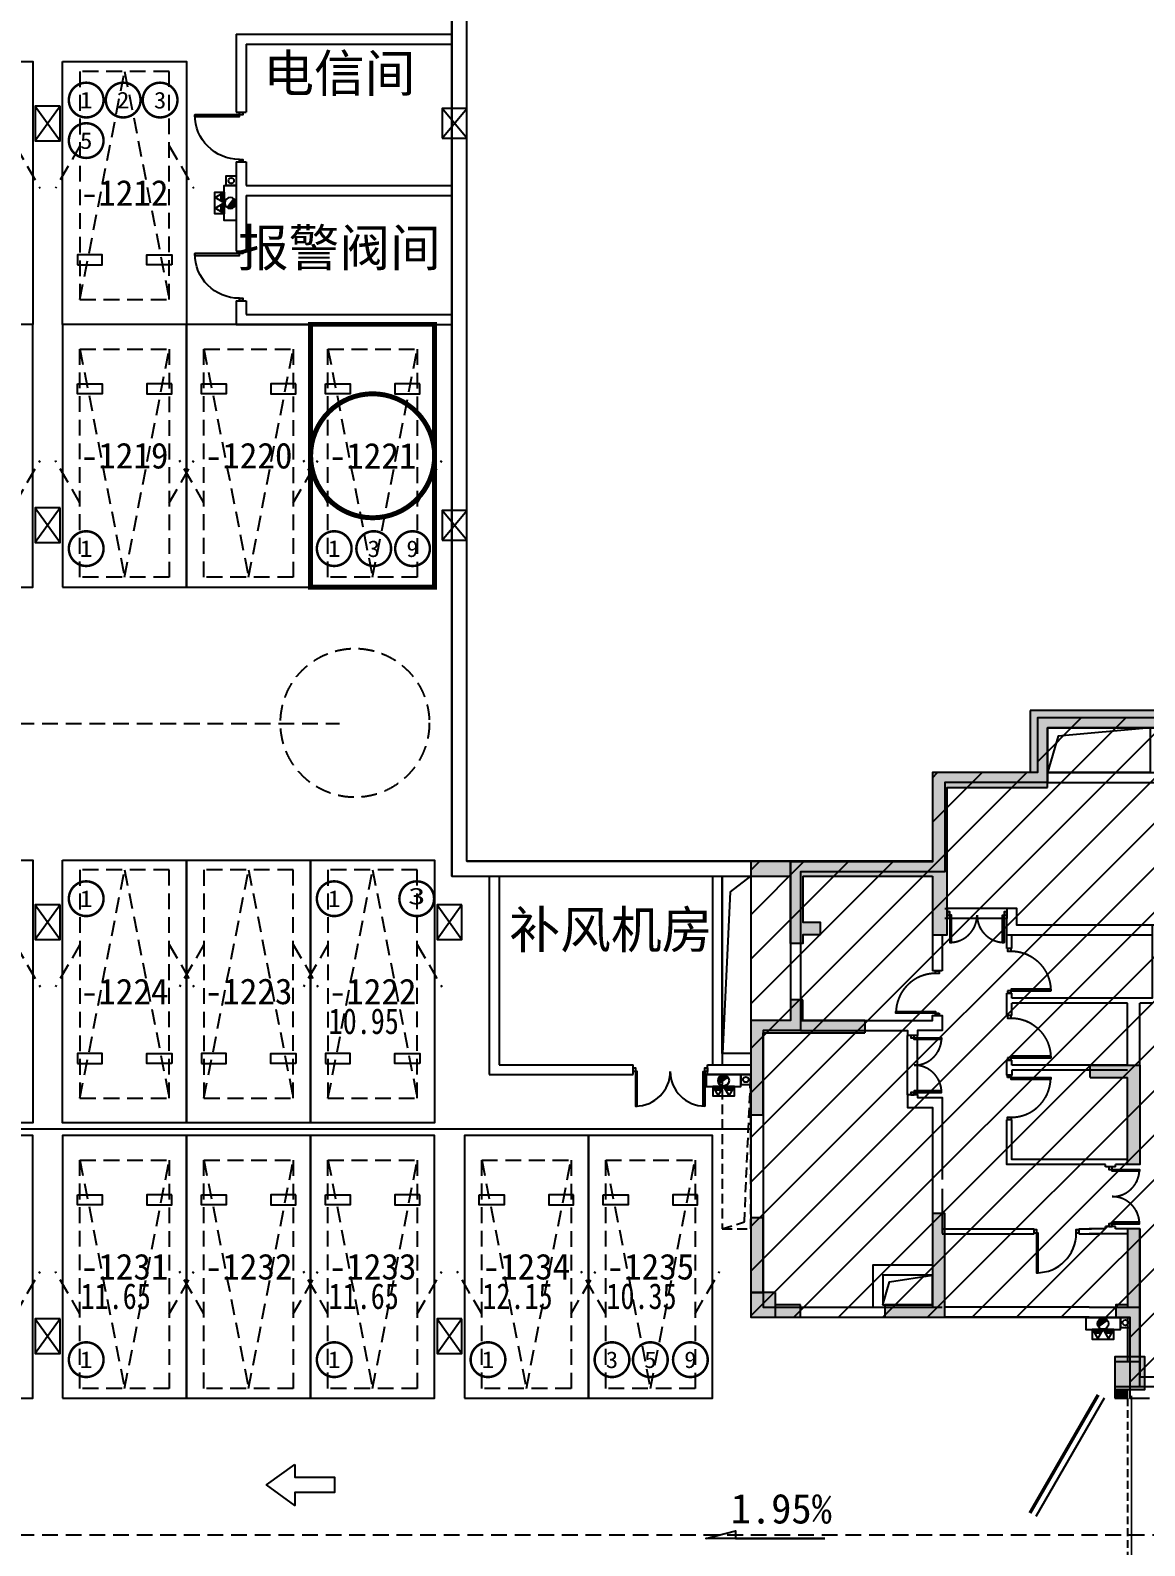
# Model space of a CAD drawing. Header units: millimetres. Extents: x 693907 to 1906102, y -24098 to 332602.
# Drawn here: x 800766 to 823232, y 163179 to 193728 of the extents above; entities that cross this region are included whole.
import ezdxf
from ezdxf.enums import TextEntityAlignment as Align
from ezdxf.xclip import XClip

# ---------------------------------------------------------------- set-up
doc = ezdxf.new("R2010")
doc.units = ezdxf.units.MM
doc.header["$LTSCALE"] = 100
doc.header["$XCLIPFRAME"] = 0
doc.linetypes.add('A6-DK-B1F$0$HIDDEN2', pattern=[4.7625, 3.175, -1.5875])
doc.linetypes.add('X8-B1F$0$ACO-DASHED', pattern=[3, 2, -1])
doc.layers.get('Defpoints').update_dxf_attribs({"color": 189})
for name, color, linetype in [('-ACO-TTLB', 153, 'Continuous'), ('8#-HW-B1F$0$S-HATCH-X', 251, 'Continuous'), ('8#-W-B1F$0$S-COLUMN-S', 2, 'Continuous'), ('8#-W-B1F$0$S-WALL-S', 4, 'Continuous'), ('A-HATCH', 251, 'Continuous'), ('A-ROOM-IDEN', 31, 'Continuous'), ('A6-DK-B1F$0$A-CONC', 30, 'Continuous'), ('A6-DK-B1F$0$A-DOOR', 190, 'Continuous'), ('A6-DK-B1F$0$A-HOLE-FLOR', 242, 'Continuous'), ('A6-DK-B1F$0$A-PRKG', 175, 'A6-DK-B1F$0$HIDDEN2'), ('A6-DK-B1F$0$A-PRKG-SIGN', 252, 'Continuous'), ('A6-DK-B1F$0$A-TRACK', 77, 'A6-DK-B1F$0$HIDDEN2'), ('A6-DK-B1F$0$A-WALL', 2, 'Continuous'), ('A6-DK-BG-B1F$0$A-DRAIN', 152, 'Continuous'), ('A6-DK-BG-B1F$0$A-STAIR', 142, 'Continuous'), ('A6-DK-renfang-B1F$0$COLUMN', 9, 'Continuous'), ('A6-DK-renfang-B1F$0$PUB_HATCH', 8, 'Continuous'), ('A6-DK-renfang-B1F$0$WALL', 9, 'Continuous'), ('A6-W-B1$0$S-WALL-S', 4, 'Continuous'), ('a_parking_number', 120, 'Continuous'), ('a_parking_price', 211, 'Continuous'), ('TP-DK-1(xhs)$0$P-J-DIM-L', 70, 'Continuous'), ('TP-DK-1(xhs)$0$P-X-L', 240, 'Continuous'), ('TP-DK-1(xhs)$0$P-X-M', 2, 'Continuous'), ('TP-DK-1(xhs)$0$P-X-X', 1, 'Continuous'), ('X8-B1F$0$A-CONC', 30, 'Continuous'), ('X8-B1F$0$A-DOOR', 190, 'Continuous'), ('X8-B1F$0$A-HOLE-FLOR', 242, 'Continuous'), ('X8-B1F$0$A-WALL', 2, 'Continuous'), ('XA6-130-S-B1F$0$A-CONC', 30, 'Continuous'), ('XA6-130-S-B1F$0$A-DOOR', 190, 'Continuous'), ('XA6-130-S-B1F$0$A-HOLE-FLOR', 242, 'Continuous'), ('XA6-130-S-B1F$0$A-STAIR', 142, 'Continuous'), ('XA6-130-S-B1F$0$A-WALL', 2, 'Continuous'), ('xref(dwg引用图层)', 7, 'Continuous'), ('留孔', 1, 'Continuous')]:
    doc.layers.add(name, color=color, linetype=linetype)
doc.layers.add('8#-HW-B1F$0$S-EDIT', color=241, linetype='Continuous', plot=False)
doc.layers.add('A6-W-B1$0$S-EDIT', color=241, linetype='Continuous', plot=False)
doc.layers.add('LVTRY', color=6, linetype='Continuous', lineweight=18)
doc.layers.add('PUB_TEXT', color=7, linetype='Continuous', lineweight=15)
doc.styles.add('-黑体', font='simhei.ttf')
doc.styles.add('A6-DK-BG-B1F$0$华文细黑', font='STXIHEI.TTF')
doc.styles.add('华文细黑', font='STXIHEI.TTF')
doc.styles.add('黑体', font='simhei.ttf', dxfattribs={"width": 0.8})

# ---------------------------------------------------------------- blocks, each defined once
blk = doc.blocks.new('*U100')
for points in [[(-900, 35), (-850, 35), (-850, -35), (-900, -35)], [(-50, 35), (0, 35), (0, -35), (-50, -35)], [(-85, -835), (-85, -35), (-50, -35), (-50, -835)]]:
    blk.add_lwpolyline(points, close=True)
blk.add_arc((-50, -35), 800, 180, 270)
blk = doc.blocks.new('*U101')
for points in [[(-85, 835), (-85, 35), (-50, 35), (-50, 835)], [(-900, -35), (-850, -35), (-850, 35), (-900, 35)], [(-50, -35), (0, -35), (0, 35), (-50, 35)]]:
    blk.add_lwpolyline(points, close=True)
blk.add_arc((-50, 35), 800, 90, 180)
blk = doc.blocks.new('*U102')
for points in [[(-850, 35), (-900, 35), (-900, -35), (-850, -35)], [(0, 35), (-50, 35), (-50, -35), (0, -35)], [(-815, -835), (-815, -35), (-850, -35), (-850, -835)]]:
    blk.add_lwpolyline(points, close=True)
blk.add_arc((-850, -35), 800, 270, 0)
blk = doc.blocks.new('*U98')
for points in [[(-815, 835), (-815, 35), (-850, 35), (-850, 835)], [(-850, -35), (-900, -35), (-900, 35), (-850, 35)], [(0, -35), (-50, -35), (-50, 35), (0, 35)]]:
    blk.add_lwpolyline(points, close=True)
blk.add_arc((-850, 35), 800, 0, 90)
blk = doc.blocks.new('*U95')
at = {"linetype": 'ByBlock', "lineweight": -2}
for points in [[(0, -35), (50, -35), (50, 35), (0, 35)], [(1150, -35), (1200, -35), (1200, 35), (1150, 35)], [(85, -585), (85, -35), (50, -35), (50, -585)], [(1115, -585), (1115, -35), (1150, -35), (1150, -585)]]:
    blk.add_lwpolyline(points, close=True, dxfattribs=at)
for centre, start, end in [((50, -35), 270, 0), ((1150, -35), 180, 270)]:
    blk.add_arc(centre, 550, start, end, dxfattribs=at)
blk = doc.blocks.new('*U103')
for points in [[(-900, 35), (-850, 35), (-850, -35), (-900, -35)], [(-50, 35), (0, 35), (0, -35), (-50, -35)], [(-85, -835), (-85, -35), (-50, -35), (-50, -835)]]:
    blk.add_lwpolyline(points, close=True)
blk.add_arc((-50, -35), 800, 180, 270)
blk = doc.blocks.new('*U104')
at = {"linetype": 'ByBlock', "lineweight": -2}
for points in [[(85, 885), (85, 35), (50, 35), (50, 885)], [(1715, 885), (1715, 35), (1750, 35), (1750, 885)], [(0, 35), (50, 35), (50, -35), (0, -35)], [(1750, 35), (1800, 35), (1800, -35), (1750, -35)]]:
    blk.add_lwpolyline(points, close=True, dxfattribs=at)
for centre, start, end in [((50, 35), 0, 90), ((1750, 35), 90, 180)]:
    blk.add_arc(centre, 850, start, end, dxfattribs=at)
blk = doc.blocks.new('*U105')
at = {"linetype": 'ByBlock', "lineweight": -2}
for points in [[(85, 585), (85, 35), (50, 35), (50, 585)], [(1115, 585), (1115, 35), (1150, 35), (1150, 585)], [(0, 35), (50, 35), (50, -35), (0, -35)], [(1150, 35), (1200, 35), (1200, -35), (1150, -35)]]:
    blk.add_lwpolyline(points, close=True, dxfattribs=at)
for centre, start, end in [((50, 35), 0, 90), ((1150, 35), 90, 180)]:
    blk.add_arc(centre, 550, start, end, dxfattribs=at)
blk = doc.blocks.new('*U96')
at = {"color": 0, "linetype": 'ByBlock', "lineweight": -2}
for points in [[(50, -35), (0, -35), (0, 35), (50, 35)], [(1000, -35), (950, -35), (950, 35), (1000, 35)], [(85, -935), (85, -35), (50, -35), (50, -935)]]:
    blk.add_lwpolyline(points, close=True, dxfattribs=at)
blk.add_arc((50, -35), 900, 270, 0, dxfattribs=at)
blk = doc.blocks.new('*U97')
at = {"color": 0, "linetype": 'ByBlock', "lineweight": -2}
for points in [[(85, 935), (85, 35), (50, 35), (50, 935)], [(50, 35), (0, 35), (0, -35), (50, -35)], [(1000, 35), (950, 35), (950, -35), (1000, -35)]]:
    blk.add_lwpolyline(points, close=True, dxfattribs=at)
blk.add_arc((50, 35), 900, 360, 90, dxfattribs=at)
blk = doc.blocks.new('*U99')
at = {"color": 0, "linetype": 'ByBlock', "lineweight": -2}
for points in [[(85, 935), (85, 35), (50, 35), (50, 935)], [(50, 35), (0, 35), (0, -35), (50, -35)], [(1000, 35), (950, 35), (950, -35), (1000, -35)]]:
    blk.add_lwpolyline(points, close=True, dxfattribs=at)
blk.add_arc((50, 35), 900, 360, 90, dxfattribs=at)
blk = doc.blocks.new('XA6-130-S-B1F')
at = {"layer": 'XA6-130-S-B1F$0$A-CONC'}
blk.add_lwpolyline([(32830, 110), (34840, 110), (34840, 1510), (42480, 1510)], dxfattribs=at)
at = {"layer": 'XA6-130-S-B1F$0$A-HOLE-FLOR'}
for points in [[(5880, 13190), (7950, 13190), (7950, 12290), (5880, 12290)], [(36830, 13190), (34630, 13190), (34630, 12290), (36830, 12290)]]:
    blk.add_lwpolyline(points, close=True, dxfattribs=at)
for points in [[(7950, 13190), (6095, 13024), (5880, 12290)], [(34630, 13190), (36615, 13024), (36830, 12290)]]:
    blk.add_lwpolyline(points, dxfattribs=at)
at = {"layer": 'XA6-130-S-B1F$0$A-STAIR'}
for points in [[(5060, 9550), (3860, 9550)], [(37520, 9550), (38720, 9550)], [(5060, 9350), (3860, 9350)], [(37520, 9350), (38720, 9350)], [(3060, 5790), (3060, 6990)], [(3260, 5790), (3260, 6990)], [(39320, 5790), (39320, 6990)], [(39520, 5790), (39520, 6990)], [(16290, 3090), (17290, 3090)], [(17850, 3090), (18850, 3090)], [(23730, 3090), (24730, 3090)], [(26290, 3090), (25290, 3090)], [(16290, 2890), (17290, 2890)], [(18850, 2890), (17850, 2890)], [(24730, 2890), (23730, 2890)], [(26290, 2890), (25290, 2890)]]:
    blk.add_lwpolyline(points, dxfattribs=at)
at = {"layer": 'XA6-130-S-B1F$0$A-WALL'}
blk.add_line((30020, 12090), (30020, 9270), dxfattribs=at)
for points in [[(9500, 13190), (5880, 13190), (5880, 12090), (3810, 12090), (3810, 10290), (900, 10290), (900, 7090), (150, 7090), (150, 1510), (7740, 1510), (7740, 110), (9750, 110)], [(9500, 13390), (5680, 13390), (5680, 12290), (3560, 12290), (3560, 10490), (700, 10490)], [(33130, 13390), (37030, 13390), (37030, 12290), (39020, 12290), (39020, 10490), (41880, 10490)], [(33130, 13190), (36830, 13190), (36830, 12090), (38770, 12090), (38770, 10290), (41680, 10290), (41680, 7090), (42430, 7090), (42430, 5389)], [(5880, 12290), (8740, 12290)], [(30020, 12290), (24840, 12290), (24840, 10490), (21980, 10490), (21980, 7300), (20600, 7300), (20600, 10490), (17740, 10490), (17740, 12290), (12560, 12290)], [(36830, 12290), (33840, 12290)], [(36830, 12290), (33840, 12290)], [(5880, 12090), (8740, 12090)], [(12540, 12090), (12540, 9270)], [(30020, 12090), (25090, 12090), (25090, 10290), (22180, 10290), (22180, 7100), (20400, 7100), (20400, 10290), (17490, 10290), (17490, 12090), (12560, 12090)], [(14950, 10290), (14950, 12090)], [(15050, 10390), (15050, 12090)], [(27530, 10390), (27530, 12090)], [(27630, 10290), (27630, 12090)], [(30020, 12090), (30020, 9270)], [(36830, 12090), (33840, 12090)], [(36830, 12090), (33840, 12090)], [(3560, 10490), (700, 10490), (700, 7290), (-100, 7290), (-100, 1310), (7540, 1310), (7540, -90), (9750, -90)], [(15050, 10390), (16480, 10390)], [(16480, 10390), (16480, 10290)], [(17380, 10390), (17490, 10390)], [(17380, 10390), (17380, 10290)], [(25200, 10390), (25090, 10390)], [(25200, 10390), (25200, 10290)], [(26100, 10390), (26100, 10290)], [(27530, 10390), (26100, 10390)], [(16480, 10290), (14950, 10290)], [(16090, 10000), (16090, 10290)], [(16190, 10000), (16190, 10290)], [(17490, 10290), (17380, 10290)], [(17490, 8300), (17490, 10290)], [(17740, 8300), (17740, 10290)], [(24840, 8290), (24840, 10290)], [(25090, 8290), (25090, 10290)], [(25090, 10290), (25200, 10290)], [(26100, 10290), (27630, 10290)], [(26390, 10000), (26390, 10290)], [(26490, 10000), (26490, 10290)], [(38820, 10290), (38820, 9550)], [(39020, 10290), (39020, 8290)], [(16190, 10000), (16090, 10000)], [(26390, 10000), (26490, 10000)], [(3810, 9550), (3860, 9550), (3860, 9350), (3810, 9350)], [(7990, 9210), (5260, 9210), (5260, 9550), (5060, 9550)], [(5060, 9550), (5060, 9350)], [(34590, 9210), (37320, 9210), (37320, 9550), (37520, 9550)], [(37520, 9550), (37520, 9350)], [(38720, 9550), (38820, 9550)], [(38720, 9550), (38720, 9350)], [(7990, 9010), (5060, 9010), (5060, 9350), (5060, 9350)], [(8740, 9210), (7990, 9210), (7990, 7740), (5160, 7740)], [(12560, 9270), (13310, 9270)], [(13310, 9000), (13310, 9270)], [(29270, 9000), (29270, 9270)], [(30020, 9270), (29270, 9270)], [(34590, 9010), (37520, 9010), (37520, 9350), (37520, 9350)], [(38720, 9350), (38820, 9350)], [(38820, 9350), (38820, 8290)], [(3560, 9020), (3560, 8290)], [(3760, 9020), (3760, 8290)], [(5060, 8740), (5060, 9010)], [(5160, 8740), (5160, 9010)], [(13310, 9000), (16090, 9000)], [(15140, 5710), (15340, 5710), (15340, 5810), (16190, 5810), (16190, 9000)], [(16090, 9000), (16090, 9100)], [(16190, 9100), (16090, 9100)], [(16190, 9000), (16190, 9100)], [(26390, 9000), (26390, 9100)], [(26390, 9100), (26490, 9100)], [(26390, 9000), (26390, 8740)], [(26490, 9000), (26490, 9100)], [(29270, 9000), (26490, 9000)], [(29270, 8900), (26490, 8900), (26490, 8740)], [(37420, 8740), (37420, 9010)], [(37420, 8740), (37420, 9010)], [(37520, 8740), (37520, 9010)], [(37520, 8740), (37520, 9010)], [(5160, 8740), (5060, 8740)], [(13810, 6390), (13810, 7840), (13310, 7840), (13310, 8800)], [(15140, 5710), (15140, 6010), (15990, 6010), (15990, 8800), (13310, 8800)], [(26490, 8740), (26390, 8740)], [(37420, 8740), (37520, 8740)], [(3760, 8290), (3560, 8290)], [(17740, 8300), (17490, 8300)], [(24840, 8290), (25090, 8290)], [(38820, 8290), (39020, 8290)], [(5060, 7390), (5060, 7840)], [(5160, 7840), (5060, 7840)], [(5160, 7740), (5160, 7840)], [(5160, 7390), (5160, 7640)], [(7490, 7640), (5160, 7640)], [(7490, 6390), (7490, 7640)], [(7990, 7640), (7740, 7640)], [(7740, 6390), (7740, 7640)], [(13560, 6390), (13560, 7640), (13310, 7640)], [(26490, 7840), (26390, 7840)], [(26390, 7840), (26390, 7390)], [(26490, 7840), (26490, 7740)], [(29270, 7740), (26490, 7740)], [(26490, 7640), (26490, 7390)], [(28770, 7640), (26490, 7640)], [(28770, 6390), (28770, 7640)], [(29270, 7640), (29020, 7640)], [(29020, 6390), (29020, 7640)], [(34590, 7740), (37420, 7740)], [(34590, 7640), (34840, 7640)], [(34840, 6390), (34840, 7640)], [(35090, 6390), (35090, 7640)], [(35090, 7640), (37420, 7640)], [(37420, 7740), (37420, 7840)], [(37420, 7840), (37520, 7840)], [(37420, 7740), (37420, 7840)], [(37420, 7390), (37420, 7640)], [(37520, 7390), (37520, 7840)], [(900, 7290), (3560, 7290), (3560, 7390), (3760, 7390), (3760, 7090), (3260, 7090), (3260, 6990)], [(3760, 7390), (3760, 7090)], [(5160, 7390), (5060, 7390)], [(17490, 6600), (17490, 7400)], [(17740, 7400), (17490, 7400)], [(17740, 6600), (17740, 7400)], [(24840, 7390), (25090, 7390)], [(24840, 6600), (24840, 7390)], [(25090, 6600), (25090, 7390)], [(26490, 7390), (26390, 7390)], [(26490, 7490), (26490, 7390)], [(37420, 7390), (37520, 7390)], [(38820, 7390), (38820, 7290)], [(38820, 7390), (39020, 7390)], [(39020, 7390), (39020, 7290)], [(900, 7090), (3060, 7090), (3060, 6990)], [(17740, 7290), (20400, 7290)], [(17740, 7040), (20050, 7040)], [(20050, 7040), (20050, 5850)], [(20150, 7100), (22430, 7100)], [(20150, 7100), (20150, 5850)], [(24840, 7290), (22180, 7290)], [(22430, 7100), (22430, 5600)], [(24830, 7040), (22530, 7040)], [(22530, 7040), (22530, 5600)], [(41680, 7090), (38820, 7090), (38820, 7290)], [(39020, 7290), (41680, 7290)], [(39320, 7090), (39320, 6990)], [(39520, 7090), (39520, 6990)], [(3260, 6990), (3060, 6990)], [(39320, 6990), (39520, 6990)], [(5160, 6290), (5160, 6190), (5060, 6190), (5060, 6490)], [(5160, 6490), (5060, 6490)], [(5160, 6390), (5160, 6490)], [(17740, 6600), (17490, 6600)], [(24840, 6600), (25090, 6600)], [(26490, 6490), (26390, 6490)], [(26390, 6190), (26390, 6490)], [(26490, 6490), (26490, 6390), (28770, 6390)], [(37420, 6290), (37420, 6190), (37520, 6190), (37520, 6490)], [(37420, 6390), (37420, 6490)], [(37420, 6490), (37520, 6490)], [(7490, 6390), (5160, 6390)], [(7490, 6290), (5160, 6290)], [(9210, 6390), (9210, 6140)], [(9210, 6390), (9590, 6390)], [(9210, 6140), (9340, 6140)], [(9590, 6210), (9590, 3690), (11710, 3690), (11710, 6210)], [(12090, 6390), (11710, 6390)], [(12090, 6140), (11960, 6140)], [(12090, 6390), (12090, 6140)], [(26490, 6190), (26390, 6190)], [(26490, 6190), (26490, 6290)], [(26490, 6290), (28770, 6290)], [(27430, 6390), (28770, 6390)], [(27430, 6290), (28770, 6290)], [(30490, 6390), (30490, 6140)], [(30490, 6390), (30870, 6390)], [(30490, 6140), (30620, 6140)], [(30870, 6210), (30870, 3690), (32990, 3690), (32990, 6210)], [(33370, 6390), (32990, 6390)], [(33370, 6140), (33240, 6140)], [(33370, 6390), (33370, 6140)], [(35090, 6390), (37420, 6390)], [(35090, 6290), (37420, 6290)], [(35090, 6290), (37420, 6290)], [(37420, 6290), (37420, 6190), (37520, 6190), (37520, 6290)], [(17740, 5600), (19200, 5600), (19200, 5850), (20050, 5850)], [(20150, 5850), (20600, 5850), (20600, 5600), (21310, 5600)], [(3060, 5790), (3060, 5540), (3560, 5540), (3560, 1510)], [(3260, 5790), (3060, 5790)], [(3260, 5790), (3260, 5740), (3760, 5740), (3760, 3510), (3810, 3510), (3810, 2890)], [(17490, 5500), (19300, 5500), (19300, 5750), (20500, 5750), (20500, 5500), (21310, 5500)], [(17490, 5500), (17490, 5700)], [(17740, 5700), (17490, 5700)], [(17740, 5600), (17740, 5700)], [(21310, 5600), (21270, 5600)], [(21310, 5500), (21270, 5500)], [(21310, 5500), (21310, 5600)], [(21310, 5500), (21310, 5600)], [(25090, 5700), (25090, 5500), (22210, 5500)], [(22430, 5600), (22210, 5600)], [(22210, 5500), (22210, 5600)], [(24840, 5600), (22530, 5600)], [(24840, 5700), (25090, 5700)], [(24840, 5600), (24840, 5700)], [(39320, 5790), (39320, 5740), (38820, 5740), (38820, 2890)], [(39520, 5790), (39520, 5540), (39020, 5540), (39020, 1510)], [(39320, 5790), (39520, 5790)], [(5160, 5290), (5060, 5290)], [(7050, 4390), (5060, 4390), (5060, 5290)], [(7490, 4490), (5160, 4490), (5160, 5290)], [(5160, 5190), (5160, 5290)], [(26490, 5290), (26390, 5290)], [(28330, 4390), (26390, 4390), (26390, 5290)], [(26490, 5190), (26490, 5290)], [(28770, 4490), (26490, 4490), (26490, 5290)], [(35090, 4490), (37420, 4490), (37420, 5290)], [(35530, 4390), (37520, 4390), (37520, 5290)], [(37420, 5290), (37520, 5290)], [(37420, 5290), (37520, 5290)], [(14250, 4390), (15340, 4390), (15340, 4710), (15140, 4710), (15140, 4590), (13810, 4590)], [(7050, 4340), (7050, 4390)], [(7250, 4340), (7050, 4340)], [(7490, 4390), (7250, 4390)], [(7250, 4340), (7250, 4390)], [(13810, 4390), (14050, 4390)], [(14050, 4340), (14050, 4390)], [(14050, 4340), (14250, 4340)], [(14250, 4340), (14250, 4390)], [(28330, 4340), (28330, 4390)], [(28530, 4340), (28330, 4340)], [(28770, 4390), (28530, 4390)], [(28530, 4340), (28530, 4390)], [(35090, 4390), (35330, 4390)], [(35330, 4340), (35330, 4390)], [(35330, 4340), (35530, 4340)], [(35530, 4340), (35530, 4390)], [(21320, 4200), (18900, 4200), (18900, 3090), (18850, 3090), (18850, 2890), (19100, 2890), (19100, 4000), (21190, 4000)], [(18900, 4200), (23680, 4200), (23680, 3090), (23730, 3090), (23730, 2890), (23480, 2890), (23480, 4000), (21390, 4000)], [(21190, 4000), (21190, 1510)], [(21390, 4000), (21390, 1510)], [(24840, 1510), (24840, 3800), (25090, 3800), (25090, 1510)], [(3810, 2890), (4010, 2890), (4010, 3090), (4550, 3090), (4550, 2990), (4110, 2990), (4110, 2790), (3810, 2790), (3810, 1510)], [(5750, 3090), (5450, 3090)], [(5450, 3090), (5450, 2990)], [(5650, 3090), (5750, 3090)], [(5750, 3090), (5750, 2990)], [(6650, 3090), (6650, 2990)], [(7050, 3090), (6650, 3090)], [(7050, 3090), (7050, 3140)], [(7250, 3140), (7050, 3140)], [(7250, 3090), (7250, 3140)], [(7740, 3090), (7250, 3090)], [(7740, 3090), (7740, 1510)], [(13560, 3090), (14050, 3090)], [(13560, 3090), (13560, 1510)], [(14050, 3140), (14250, 3140)], [(14050, 3090), (14050, 3140)], [(14050, 3140), (14250, 3140)], [(14250, 3090), (14250, 3140)], [(14250, 3090), (16290, 3090)], [(16290, 3090), (16290, 2890)], [(17290, 3090), (17490, 3090)], [(17290, 3090), (17290, 2890)], [(17850, 3090), (17740, 3090)], [(17850, 3090), (17850, 2890)], [(24730, 3090), (24730, 2890)], [(24730, 3090), (24840, 3090)], [(25290, 3090), (25090, 3090)], [(25290, 3090), (25290, 2890)], [(26290, 3090), (26290, 2890)], [(28330, 3090), (26290, 3090)], [(28530, 3140), (28330, 3140)], [(28330, 3090), (28330, 3140)], [(28530, 3140), (28330, 3140)], [(28530, 3090), (28530, 3140)], [(29020, 3090), (28530, 3090)], [(29020, 3090), (29020, 1510)], [(42430, 3310), (42430, 1510), (34840, 1510), (34840, 110), (32830, 110)], [(34840, 3090), (35330, 3090)], [(34840, 3090), (34840, 1510)], [(35330, 3090), (35330, 3140)], [(35330, 3140), (35530, 3140)], [(35530, 3090), (35530, 3140)], [(35530, 3090), (35930, 3090)], [(35930, 3090), (35930, 2990)], [(36830, 3090), (37130, 3090)], [(36830, 3090), (36830, 2990)], [(36930, 3090), (36830, 3090)], [(37130, 3090), (37130, 2990)], [(38030, 3090), (38030, 2990)], [(38030, 3090), (38570, 3090), (38570, 2890), (38820, 2890)], [(5450, 2990), (5550, 2990), (5550, 1510)], [(5750, 2990), (5650, 2990)], [(5650, 2990), (5650, 1510)], [(5650, 2990), (5750, 2990)], [(7490, 2990), (6650, 2990)], [(7490, 2990), (7490, 1510)], [(13810, 2890), (16290, 2890)], [(13810, 2890), (13810, 1510)], [(17290, 2890), (17490, 2890)], [(17740, 1510), (17740, 2890)], [(17740, 2890), (17850, 2890)], [(24840, 2890), (24730, 2890)], [(24840, 1510), (24840, 2890)], [(25290, 2890), (25090, 2890)], [(28770, 2890), (26290, 2890)], [(28770, 2890), (28770, 1510)], [(35090, 2990), (35930, 2990)], [(35090, 2990), (35090, 1510)], [(36830, 2990), (36930, 2990)], [(36930, 2990), (36830, 2990)], [(36930, 2990), (36930, 1510)], [(37130, 2990), (37030, 2990), (37030, 1510)], [(38030, 2990), (38470, 2990), (38470, 2790), (38770, 2790), (38770, 1510)], [(11550, 110), (13560, 110), (13560, 1510), (29020, 1510), (29020, 110), (31030, 110)], [(11550, -90), (13760, -90), (13760, 1310), (28820, 1310), (28820, -90), (31030, -90)], [(32830, -90), (35040, -90), (35040, 1310), (42680, 1310)], [(9750, -90), (9750, 110)], [(11550, -90), (11550, 110)], [(31030, -90), (31030, 110)], [(32830, -90), (32830, 110)]]:
    blk.add_lwpolyline(points, dxfattribs=at)
at = {"layer": 'XA6-130-S-B1F$0$A-DOOR'}
for name, p in [('*U101', (17380, 10340)), ('*U95', (3860, 9450)), ('*U97', (17850, 2990)), ('*U100', (5450, 3040)), ('*U100', (36830, 3040)), ('*U104', (9750, 10))]:
    blk.add_blockref(name, p, dxfattribs=at)
at = {"layer": 'XA6-130-S-B1F$0$A-DOOR', "xscale": -1}
for name, p in [('*U101', (25200, 10340)), ('*U95', (38720, 9450)), ('*U97', (24730, 2990)), ('*U100', (5750, 3040)), ('*U100', (37130, 3040)), ('*U104', (32830, 10))]:
    blk.add_blockref(name, p, dxfattribs=at)
at = {"layer": 'XA6-130-S-B1F$0$A-DOOR'}
for name, p, rotation in [('*U98', (16140, 10000), 90), ('*U98', (37470, 8740), 90), ('*U103', (3660, 7390), 270), ('*U102', (17615, 8300), 90), ('*U98', (37470, 7390), 90), ('*U95', (3160, 5790), 90), ('*U102', (17615, 6600), 90), ('*U98', (5110, 5290), 270), ('*U102', (21310, 5550), 180), ('*U98', (26440, 5290), 270), ('*U99', (15240, 5710), 270), ('*U95', (7150, 3140), 90), ('*U95', (28430, 3140), 90), ('*U96', (17290, 2990), 180)]:
    blk.add_blockref(name, p, dxfattribs=dict(at, rotation=rotation))
at = {"layer": 'XA6-130-S-B1F$0$A-DOOR', "xscale": -1}
for name, p, rotation in [('*U98', (26440, 10000), 270), ('*U98', (5110, 8740), 270), ('*U98', (26440, 8740), 270), ('*U102', (24965, 8290), 270), ('*U103', (38920, 7390), 90), ('*U98', (5110, 7390), 270), ('*U98', (26440, 7390), 270), ('*U105', (39420, 6990), 90), ('*U102', (24965, 6600), 270), ('*U98', (37470, 5290), 90), ('*U95', (14150, 3140), 270), ('*U95', (35430, 3140), 270), ('*U96', (25290, 2990), 180)]:
    blk.add_blockref(name, p, dxfattribs=dict(at, rotation=rotation))
blk = doc.blocks.new('*U192')
at = {"color": 0, "linetype": 'ByBlock', "lineweight": -2}
for points in [[(50, -35), (0, -35), (0, 35), (50, 35)], [(900, -35), (850, -35), (850, 35), (900, 35)], [(85, -835), (85, -35), (50, -35), (50, -835)]]:
    blk.add_lwpolyline(points, close=True, dxfattribs=at)
blk.add_arc((50, -35), 800, 270, 0, dxfattribs=at)
blk = doc.blocks.new('X8-B1F')
at = {"layer": 'X8-B1F$0$A-CONC'}
for points in [[(6723, 1510), (3810, 1510)], [(6723, 1310), (3810, 1310)]]:
    blk.add_lwpolyline(points, dxfattribs=at)
at = {"layer": 'X8-B1F$0$A-HOLE-FLOR', "linetype": 'X8-B1F$0$ACO-DASHED'}
for points in [[(-675, 6200), (-675, 3090), (-100, 3090), (-100, 6200), (-675, 6200)], [(-675, 3090), (-231, 3230), (-100, 6200)]]:
    blk.add_lwpolyline(points, dxfattribs=at)
at = {"layer": 'X8-B1F$0$A-HOLE-FLOR'}
blk.add_lwpolyline([(2560, 1560), (3560, 1560), (3560, 2160), (2560, 2160)], close=True, dxfattribs=at)
blk.add_lwpolyline([(2560, 1560), (2698, 2025), (3560, 2160)], dxfattribs=at)
at = {"layer": 'X8-B1F$0$A-WALL'}
for points in [[(3760, 3900), (3760, 3000)], [(3760, 3090), (5610, 3090)], [(5610, 2990), (5610, 3090)], [(6510, 3090), (6768, 3090)], [(6510, 2990), (6510, 3090)], [(3760, 2990), (5610, 2990)], [(6510, 2990), (6910, 2990)], [(3560, 2360), (2360, 2360), (2360, 1510)]]:
    blk.add_lwpolyline(points, dxfattribs=at)
blk.add_lwpolyline([(2560, 2160), (2560, 1560), (3560, 1560), (3560, 2160)], close=True, dxfattribs=at)
ref = blk.add_blockref('XA6-130-S-B1F', (0, 0))
XClip(ref).set_block_clipping_path([(34550.0000091304, 9090), (34550.0000083008, 11952.666195809), (32929.9999999999, 12040.0000000001), (32929.9999999999, 12417.2815828601), (32929.9999999999, 15267.9111320523), (-1000.0000000001, 15267.9111320523), (-1000.0000000001, -409.0549071344), (3759.9999999999, -409.0548231135), (3759.9999999999, 4082.3958232776), (6722.8048819885, 4082.3958232776), (6722.8048819885, -409.0547888035), (21290, -409.0545120234), (21289.9999999999, 1250.4231334837), (24929.9999999999, 1250.4231334837), (24929.9999999999, -409.0543945005), (34550.0000083008, -409.0542769775)])
at = {"layer": 'X8-B1F$0$A-DOOR'}
blk.add_blockref('*U192', (5610, 3040), dxfattribs=at)
blk = doc.blocks.new('8#-HW-B1F')
at = {"layer": '8#-HW-B1F$0$S-HATCH-X'}
for points in [[(41630, 8840), (41630, 9020), (41330, 9020), (41330, 9270), (41630, 9270), (41630, 14160), (33180, 14160), (33180, 12290), (33890, 12290), (33890, 11810), (33640, 11810), (33640, 12040), (32830, 12040), (32830, 14460), (30220, 14460), (30220, 11990), (25140, 11990), (25140, 9020), (24840, 9020), (24840, 10190), (22280, 10190), (22280, 9270), (22580, 9270), (22580, 9020), (22280, 9020), (22280, 7000), (20300, 7000), (20300, 9020), (20000, 9020), (20000, 9270), (20300, 9270), (20300, 10190), (17740, 10190), (17740, 9020), (17440, 9020), (17440, 11990), (12360, 11990), (12360, 14460), (9750, 14460), (9750, 12040), (8940, 12040), (8940, 11810), (8690, 11810), (8690, 12290), (9400, 12290), (9400, 13190), (5880, 13190), (5880, 11990), (3860, 11990), (3860, 9020), (3560, 9020), (3560, 10200), (950, 10200), (950, 9270), (1300, 9270), (1300, 9020), (950, 9020), (950, 8840), (700, 8840), (700, 10200), (-100, 10200), (-100, 10500), (3560, 10500), (3560, 12290), (5530, 12290), (5530, 13540), (9400, 13540), (9400, 14810), (12710, 14810), (12710, 12290), (17740, 12290), (17740, 10490), (20600, 10490), (20600, 7300), (21980, 7300), (21980, 10490), (24840, 10490), (24840, 12290), (29870, 12290), (29870, 14810), (33180, 14810), (33180, 14460), (42930, 14460), (42930, 10500), (43580, 10500), (43580, 10200), (42580, 10200), (42580, 14110), (41880, 14110), (41880, 8840)], [(2200, 7290), (950, 7290), (950, 7710), (700, 7710), (700, 7290), (-100, 7290), (-100, 5390), (150, 5390), (150, 7040), (2200, 7040)], [(7740, 6390), (6740, 6390), (6740, 6140), (7490, 6140), (7490, 4390), (7740, 4390)], [(3810, 3400), (3560, 3400), (3560, 1560), (2600, 1560), (2600, 1310), (3810, 1310)], [(150, 3310), (-100, 3310), (-100, 1810), (150, 1810)], [(7740, 3090), (7490, 3090), (7490, 1560), (7260, 1560), (7260, 1310), (7490, 1310), (7490, 410), (7740, 410)], [(400, 1810), (-100, 1810), (-100, 1310), (400, 1310)], [(900, 1560), (400, 1560), (400, 1310), (900, 1310)], [(7740, 410), (7240, 410), (7240, -90), (7740, -90)]]:
    blk.add_hatch(color=256, dxfattribs=at).paths.add_polyline_path(points)
at = {"layer": '8#-HW-B1F$0$S-EDIT'}
for p, q in [((9400, 13540), (5530, 13540)), ((5530, 13540), (5530, 12290)), ((5880, 11990), (5880, 13190)), ((5530, 12290), (3560, 12290)), ((3560, 12290), (3560, 10500)), ((3860, 10200), (3860, 11990)), ((3860, 11990), (5880, 11990)), ((3560, 10500), (-100, 10500)), ((-100, 10500), (-100, 10200)), ((-100, 10200), (700, 10200)), ((950, 10200), (3560, 10200)), ((950, 7710), (700, 7710)), ((700, 7710), (700, 7290)), ((950, 7290), (950, 7710)), ((700, 7290), (-100, 7290)), ((-100, 7290), (-100, 5390)), ((150, 5390), (150, 7040)), ((150, 7040), (2200, 7040)), ((2200, 7290), (950, 7290)), ((2200, 7290), (2200, 7040)), ((6740, 6140), (7490, 6140)), ((-100, 5390), (150, 5390)), ((900, 1560), (400, 1560)), ((900, 1310), (900, 1560)), ((400, 1310), (900, 1310)), ((7490, 1310), (7490, 410))]:
    blk.add_line(p, q, dxfattribs=at)
for points in [[(5880, 13190), (9400, 13190), (9400, 12290), (8690, 12290), (8690, 11810), (8940, 11810), (8940, 12040), (9750, 12040), (9750, 13990)], [(4340, 12290), (3560, 12290), (3560, 10500)], [(3560, 10200), (3560, 9020), (3860, 9020), (3860, 11990), (4340, 11990)], [(950, 10200), (950, 9270), (1300, 9270), (1300, 9020), (950, 9020), (950, 8840), (700, 8840), (700, 10200)], [(6740, 6140), (6740, 6390), (7740, 6390), (7740, 4390), (7490, 4390), (7490, 6140)], [(7740, 410), (7740, 3090), (7490, 3090), (7490, 1560), (7260, 1560), (7260, 1310), (7490, 1310)]]:
    blk.add_lwpolyline(points, dxfattribs=at)
for points in [[(2600, 1560), (2600, 1310), (3810, 1310), (3810, 3400), (3560, 3400), (3560, 1560)], [(150, 1810), (150, 3310), (-100, 3310), (-100, 1810)], [(400, 1810), (-100, 1810), (-100, 1310), (400, 1310)], [(7740, 410), (7240, 410), (7240, -90), (7740, -90)]]:
    blk.add_lwpolyline(points, close=True, dxfattribs=at)
blk = doc.blocks.new('8#-W-B1F')
at = {"layer": '8#-W-B1F$0$S-COLUMN-S'}
for points in [[(400, 1810), (-100, 1810), (-100, 1310), (400, 1310)], [(7740, 410), (7240, 410), (7240, -90), (7740, -90)]]:
    blk.add_lwpolyline(points, close=True, dxfattribs=at)
at = {"layer": '8#-W-B1F$0$S-WALL-S', "color": 0, "linetype": 'ByBlock', "lineweight": -2}
for p, q in [((9400, 13540), (5530, 13540)), ((5530, 13540), (5530, 12290)), ((5880, 11990), (5880, 13190)), ((5530, 12290), (3560, 12290)), ((3560, 12290), (3560, 10500)), ((3860, 10200), (3860, 11990)), ((3860, 11990), (5880, 11990)), ((3560, 10500), (-100, 10500)), ((-100, 10500), (-100, 10200)), ((-100, 10200), (700, 10200)), ((950, 10200), (3560, 10200)), ((950, 7710), (700, 7710)), ((700, 7710), (700, 7290)), ((950, 7290), (950, 7710)), ((700, 7290), (-100, 7290)), ((-100, 7290), (-100, 5390)), ((150, 7040), (2200, 7040)), ((150, 5390), (150, 7040)), ((2200, 7290), (950, 7290)), ((2200, 7290), (2200, 7040)), ((6740, 6140), (7490, 6140)), ((-100, 5390), (150, 5390)), ((900, 1560), (400, 1560)), ((900, 1310), (900, 1560)), ((400, 1310), (900, 1310)), ((7490, 1310), (7490, 410))]:
    blk.add_line(p, q, dxfattribs=at)
for points in [[(5880, 13190), (9400, 13190), (9400, 12290), (8690, 12290), (8690, 11810), (8940, 11810), (8940, 12040), (9750, 12040), (9750, 13990)], [(4340, 12290), (3560, 12290), (3560, 10500)], [(3560, 10200), (3560, 9020), (3860, 9020), (3860, 11990), (4340, 11990)], [(950, 10200), (950, 9270), (1300, 9270), (1300, 9020), (950, 9020), (950, 8840), (700, 8840), (700, 10200)], [(6740, 6140), (6740, 6390), (7740, 6390), (7740, 4390), (7490, 4390), (7490, 6140)], [(7740, 410), (7740, 3090), (7490, 3090), (7490, 1560), (7260, 1560), (7260, 1310), (7490, 1310)]]:
    blk.add_lwpolyline(points, dxfattribs=at)
for points in [[(2600, 1560), (2600, 1310), (3810, 1310), (3810, 3400), (3560, 3400), (3560, 1560)], [(150, 1810), (150, 3310), (-100, 3310), (-100, 1810)]]:
    blk.add_lwpolyline(points, close=True, dxfattribs=at)
blk = doc.blocks.new('BF1')
at = {"layer": 'xref(dwg引用图层)'}
for name in ['8#-HW-B1F', '8#-W-B1F']:
    blk.add_blockref(name, (73175, 166475), dxfattribs=at)
blk = doc.blocks.new('TP-DK-1(xhs)$0$PG01.1')
at = {"color": 1}
for p, q in [((108, 187), (0, 0)), ((80, 72), (66, 58)), ((89, 72), (66, 48)), ((99, 72), (66, 39)), ((109, 72), (66, 29)), ((118, 72), (66, 20)), ((128, 72), (66, 10)), ((138, 72), (66, 0)), ((147, 72), (76, 0)), ((150, 65), (85, 0)), ((150, 56), (94, 0)), ((150, 46), (104, 0)), ((216, 0), (108, 187)), ((150, 36), (114, 0)), ((150, 27), (123, 0)), ((150, 17), (133, 0)), ((150, 8), (142, 0)), ((324, 187), (216, 0)), ((296, 72), (282, 58)), ((305, 72), (282, 48)), ((315, 72), (282, 39)), ((325, 72), (282, 29)), ((334, 72), (282, 20)), ((344, 72), (282, 10)), ((354, 72), (282, 0)), ((363, 72), (292, 0)), ((366, 65), (301, 0)), ((366, 56), (310, 0)), ((366, 46), (320, 0)), ((432, 0), (324, 187)), ((366, 36), (330, 0)), ((366, 27), (339, 0)), ((366, 17), (349, 0)), ((366, 8), (358, 0))]:
    blk.add_line(p, q, dxfattribs=at)
at = {"color": 2}
for p, q in [((0, 0), (216, 0)), ((216, 0), (432, 0))]:
    blk.add_line(p, q, dxfattribs=at)
at = {"color": 1}
for points in [[(0, 0), (436, 0), (436, 190), (0, 190)], [(66, 72), (150, 72), (150, 0), (66, 0)], [(282, 72), (366, 72), (366, 0), (282, 0)]]:
    blk.add_lwpolyline(points, close=True, dxfattribs=at)
blk = doc.blocks.new('TP-DK-1(xhs)$0$PG02.4')
blk.add_hatch(color=1).paths.add_polyline_path([(265, 48, 0.699012), (461, 120, 0.141488), (444, 179)])
at = {"color": 1}
blk.add_line((265, 48), (444, 179), dxfattribs=at)
blk.add_lwpolyline([(0, 0), (700, 0), (700, 240), (0, 240)], close=True, dxfattribs=at)
blk.add_circle((350, 120), 111, dxfattribs=at)
blk = doc.blocks.new('TP-DK-1(xhs)')
at = {"layer": 'TP-DK-1(xhs)$0$P-J-DIM-L', "color": 8, "true_color": 0x808080}
for points in [[(62700, 190596), (62500, 190596), (62500, 190796), (62700, 190796)], [(72874, 172675), (72874, 172475), (73074, 172475), (73074, 172675)], [(80525, 167775), (80525, 167575), (80725, 167575), (80725, 167775)]]:
    blk.add_lwpolyline(points, close=True, dxfattribs=at)
at = {"layer": 'TP-DK-1(xhs)$0$P-X-L'}
for centre in [(62600, 190696), (72974, 172575), (80625, 167675)]:
    blk.add_circle(centre, 55, dxfattribs=at)
at = {"layer": 'TP-DK-1(xhs)$0$P-X-M', "extrusion": (0, 0, -1), "zscale": -1, "rotation": 270}
blk.add_blockref('TP-DK-1(xhs)$0$PG01.1', (-62460, 190464), dxfattribs=at)
at = {"layer": 'TP-DK-1(xhs)$0$P-X-M', "extrusion": (0, 0, -1), "xscale": -1, "zscale": -1, "rotation": 180}
for p in [(-72743, 172435), (-80393, 167535)]:
    blk.add_blockref('TP-DK-1(xhs)$0$PG01.1', p, dxfattribs=at)
at = {"layer": 'TP-DK-1(xhs)$0$P-X-X', "xscale": -1, "rotation": 90}
blk.add_blockref('TP-DK-1(xhs)$0$PG02.4', (62700, 190596), dxfattribs=at)
at = {"layer": 'TP-DK-1(xhs)$0$P-X-X', "rotation": 180}
for p in [(72874, 172675), (80525, 167775)]:
    blk.add_blockref('TP-DK-1(xhs)$0$PG02.4', p, dxfattribs=at)
blk = doc.blocks.new('A6-W-B1$0$Z-1')
at = {"layer": 'A6-W-B1$0$S-EDIT'}
for p, q in [((91833, 54151), (92533, 54651)), ((91833, 54651), (92533, 54151))]:
    blk.add_line(p, q, dxfattribs=at)
at = {"layer": 'A6-W-B1$0$S-WALL-S', "color": 0, "linetype": 'ByBlock', "lineweight": -2}
blk.add_lwpolyline([(91833, 54651), (91833, 54151), (92533, 54151), (92533, 54651), (91833, 54651)], dxfattribs=at)
blk = doc.blocks.new('A6-W-B1$0$Z-2')
at = {"layer": 'A6-W-B1$0$S-EDIT'}
for p, q in [((72869, 44139), (73369, 43539)), ((73369, 44139), (72869, 43539))]:
    blk.add_line(p, q, dxfattribs=at)
at = {"layer": 'A6-W-B1$0$S-WALL-S', "color": 0, "linetype": 'ByBlock', "lineweight": -2}
blk.add_lwpolyline([(73369, 44139), (72869, 44139), (72869, 43539), (73369, 43539), (73369, 44139)], dxfattribs=at)
blk = doc.blocks.new('A6-W-B1', base_point=(85957, 40190))
at = {"layer": 'A6-W-B1$0$S-WALL-S'}
blk.add_lwpolyline([(153307, 266990), (153007, 266990), (153007, 216865), (159832, 216865), (159832, 217165), (153307, 217165), (153307, 266990)], dxfattribs=at)
for name, p, rotation in [('A6-W-B1$0$Z-1', (90456, 324223), 270), ('A6-W-B1$0$Z-2', (226177, 275879), 180), ('A6-W-B1$0$Z-1', (90456, 316123), 270), ('A6-W-B1$0$Z-2', (226177, 267779), 180), ('A6-W-B1$0$Z-1', (90456, 308123), 270), ('A6-W-B1$0$Z-1', (98556, 308123), 270), ('A6-W-B1$0$Z-1', (90456, 299773), 270), ('A6-W-B1$0$Z-1', (98556, 299773), 270)]:
    blk.add_blockref(name, p, dxfattribs=dict(at, rotation=rotation))
blk = doc.blocks.new('A6-DK-BG-B1F$0$A-DRAIN-INDEX')
blk.add_lwpolyline([(300, 0), (0, 0), (-300, 0), (-500, 0), (-300, 50), (-300, 0)], close=True)
at = {"style": 'A6-DK-BG-B1F$0$华文细黑'}
blk.add_attdef('坡度', text='', height=250, dxfattribs=at).set_placement((0, 100), align=Align.CENTER)
blk = doc.blocks.new('A6-DK-BG-B1F')
at = {"layer": 'A6-DK-BG-B1F$0$A-STAIR'}
blk.add_line((73075, 171575), (7350, 171575), dxfattribs=at)
at = {"layer": 'A6-DK-BG-B1F$0$A-DRAIN'}
ref = blk.add_blockref('A6-DK-BG-B1F$0$A-DRAIN-INDEX', (73665, 163326), dxfattribs=dict(at, xscale=3, yscale=3, zscale=3))
ref.add_attrib('坡度', '1.95%', dxfattribs={"layer": '0', "height": 600, "style": 'A6-DK-BG-B1F$0$华文细黑'}).set_placement((73689, 163626), align=Align.CENTER)
blk = doc.blocks.new('A6-DK-renfang-B1F$0$_FZH')
blk.add_lwpolyline([(-0.5, -0.5), (0.5, -0.5), (0.5, 0.5), (-0.5, 0.5)], close=True)
at = {"layer": 'A6-DK-renfang-B1F$0$PUB_HATCH'}
blk.add_solid([(-0.5, -0.5), (0.5, -0.5), (-0.5, 0.5), (0.5, 0.5)], dxfattribs=at)
blk = doc.blocks.new('A6-DK-renfang-B1F')
at = {"layer": 'A6-DK-renfang-B1F$0$PUB_HATCH'}
blk.add_hatch(color=256, dxfattribs=at).paths.add_polyline_path([(80665, 166325), (80415, 166325), (80415, 166150), (80665, 166150)])
at = {"color": 0, "extrusion": (0, 0, -1)}
blk.add_line((80196, 166150), (78821, 163768), dxfattribs=at)
at = {"color": 0, "extrusion": (0, 0, -1), "const_width": 68.8}
blk.add_lwpolyline([(-80077, 166219), (-78702, 163837)], dxfattribs=at)
at = {"layer": 'A6-DK-renfang-B1F$0$WALL', "color": 3}
for p, q in [((80415, 166325), (80415, 166150)), ((80665, 166150), (80665, 166325)), ((80415, 166150), (80665, 166150))]:
    blk.add_line(p, q, dxfattribs=at)
at = {"layer": 'A6-DK-renfang-B1F$0$COLUMN', "color": 3, "xscale": 600.0000000037253, "yscale": 659.5841790274717, "zscale": 659.5841790274717}
blk.add_blockref('A6-DK-renfang-B1F$0$_FZH', (80715, 166655), dxfattribs=at)
blk = doc.blocks.new('A6-DK-B1F$0$A$C48A675EB')
at = {"layer": 'A6-DK-B1F$0$A-TRACK', "linetype": 'ByBlock'}
blk.add_lwpolyline([(1047, -516), (1047, -195), (50, -195), (50, 195), (1047, 195), (1047, 517), (1759, 0)], close=True, dxfattribs=at)
blk = doc.blocks.new('A6-DK-B1F$0$gsethsergtyf')
at = {"layer": 'A6-DK-B1F$0$A-TRACK'}
for p, q in [((53550, 179750, 0), (64780, 179750, 0)), ((53550, 163400, 0), (125050, 163400, 0))]:
    blk.add_line(p, q, dxfattribs=at)
blk.add_circle((65093, 179765, 0), 1500, dxfattribs=at)
at = {"layer": 'A6-DK-B1F$0$A-TRACK', "linetype": 'ByBlock', "xscale": 0.8, "yscale": 0.8, "zscale": 0.8, "rotation": 180}
blk.add_blockref('A6-DK-B1F$0$A$C48A675EB', (64719, 164404, 0), dxfattribs=at)
blk = doc.blocks.new('dttc')
at = {"layer": 'A-HATCH'}
h = blk.add_hatch(dxfattribs=at)
h.set_pattern_fill('ANSI31', color=256, scale=200)
h.paths.add_polyline_path([(115055, 176975), (115055, 180935), (106305, 180935), (106305, 181235), (103095, 181235), (103095, 178765), (98015, 178765), (98015, 176965), (95155, 176965), (95155, 173775), (93775, 173775), (93775, 176965), (90915, 176965), (90915, 178765), (85835, 178765), (85835, 181235), (82625, 181235), (82625, 179865), (78855, 179865), (78855, 178765), (76735, 178765), (76735, 176975), (73075, 176975), (73075, 167785), (80715, 167785), (80715, 166150), (81115, 166150), (81115, 166325), (86974, 166325), (86974, 167725), (101974, 167725), (101974, 166385), (108265, 166385), (108265, 169415), (110495, 169415), (110495, 175265), (115055, 175265)])
blk.add_lwpolyline([(82625, 179865), (78855, 179865), (78855, 178765), (76735, 178765), (76735, 176975), (73075, 176975), (73075, 167785), (80715, 167785), (80715, 166150), (81115, 166150)], dxfattribs=at)
blk = doc.blocks.new('A6-DK-B1F$0$标准车位')
blk.add_lwpolyline([(350, 4600), (1250, 0), (2150, 4600)])
blk.add_lwpolyline([(350, 4600), (2150, 4600), (2150, 0), (350, 0)], close=True)
at = {"layer": 'A6-DK-B1F$0$A-PRKG-SIGN'}
for points in [[(0, -200), (2500, -200), (2500, 5100), (0, 5100)], [(300, 3900), (800, 3900), (800, 3700), (300, 3700)], [(2200, 3900), (1700, 3900), (1700, 3700), (2200, 3700)]]:
    blk.add_lwpolyline(points, close=True, dxfattribs=at)
at = {"layer": 'Defpoints', "color": 8, "linetype": 'A6-DK-B1F$0$HIDDEN2', "extrusion": (-5.18032e-09, 4.96178e-22, 1), "elevation": 0}
for points in [[(350, 1500), (-145, 2357)], [(2150, 1500), (2645, 2357)]]:
    blk.add_lwpolyline(points, dxfattribs=at)
blk = doc.blocks.new('*U463')
at = {"linetype": 'ByBlock', "lineweight": -2}
for points in [[(85, 735), (85, 35), (50, 35), (50, 735)], [(1415, 735), (1415, 35), (1450, 35), (1450, 735)], [(0, 35), (50, 35), (50, -35), (0, -35)], [(1450, 35), (1500, 35), (1500, -35), (1450, -35)]]:
    blk.add_lwpolyline(points, close=True, dxfattribs=at)
for centre, start, end in [((50, 35), 0, 90), ((1450, 35), 90, 180)]:
    blk.add_arc(centre, 700, start, end, dxfattribs=at)
blk = doc.blocks.new('*U466')
at = {"color": 0, "linetype": 'ByBlock', "lineweight": -2}
for points in [[(-35, 1000), (-35, 950), (35, 950), (35, 1000)], [(-935, 85), (-35, 85), (-35, 50), (-935, 50)], [(-35, 50), (-35, 0), (35, 0), (35, 50)]]:
    blk.add_lwpolyline(points, close=True, dxfattribs=at)
blk.add_arc((-35, 50), 900, 90, 180, dxfattribs=at)
blk = doc.blocks.new('*U459')
at = {"linetype": 'A6-DK-B1F$0$HIDDEN2', "ltscale": 0.5}
blk.add_line((0, 0), (-5500, 0), dxfattribs=at)
at = {"const_width": 35}
blk.add_lwpolyline([(50, 82.5), (-5550, 82.5)], dxfattribs=at)

msp = doc.modelspace()

# ---------------------------------------------------------------- linework, layer by layer
at = {"layer": 'A6-DK-B1F$0$A-CONC'}
for p, q in [((809266.9, 176675), (809266.9, 235600)), ((809566.9, 176975), (809566.9, 235300)), ((809566.9, 176975), (816091.9, 176975)), ((809266.9, 176675), (816091.9, 176675))]:
    msp.add_line(p, q, dxfattribs=at)
at = {"layer": 'A6-DK-B1F$0$A-HOLE-FLOR'}
msp.add_lwpolyline([(814716.9, 176675), (815291.2, 176675), (815291.2, 173100), (814716.9, 173100)], close=True, dxfattribs=at)
msp.add_lwpolyline([(814727.6, 173100), (814882.7, 176361.3), (815291.2, 176675)], dxfattribs=at)
at = {"layer": 'A6-DK-B1F$0$A-WALL'}
for p, q in [((804916.9, 193650), (804916.9, 192075)), ((804916.9, 193650), (809266.9, 193650)), ((805116.9, 193450), (805116.9, 192075)), ((805116.9, 193450), (809266.9, 193450)), ((804916.9, 192075), (805116.9, 192075)), ((804916.9, 191075), (804916.9, 189275)), ((804916.9, 191075), (805116.9, 191075)), ((805116.9, 191075), (805116.9, 190600)), ((805116.9, 190600), (809266.9, 190600)), ((805116.9, 190400), (805116.9, 189275)), ((805116.9, 190400), (809266.9, 190400)), ((804916.9, 189275), (805116.9, 189275)), ((804916.9, 188275), (804916.9, 187800)), ((804916.9, 188275), (805116.9, 188275)), ((805116.9, 188275), (805116.9, 188000)), ((805116.9, 188000), (809266.9, 188000)), ((804916.9, 187800), (809266.9, 187800)), ((810016.9, 176675), (810016.9, 172675)), ((810216.9, 176675), (810216.9, 172875)), ((814516.9, 176675), (814516.9, 172875)), ((814716.9, 176675), (814716.9, 172875)), ((810016.9, 172675), (812916.9, 172675)), ((810216.9, 172875), (812916.9, 172875)), ((812916.9, 172675), (812916.9, 172875)), ((814416.9, 172875), (815291.2, 172875)), ((814416.9, 172675), (814416.9, 172875)), ((814416.9, 172675), (815291.2, 172675))]:
    msp.add_line(p, q, dxfattribs=at)
at = {"layer": 'LVTRY', "color": 6, "const_width": 50}
for points in [[(802242.6, 192321.2, 1), (801542.6, 192321.2, 1)], [(802988.3, 192321.2, 1), (802288.3, 192321.2, 1)], [(803732.8, 192321.2, 1), (803032.8, 192321.2, 1)], [(802242.6, 191504.3, 1), (801542.6, 191504.3, 1)], [(802242.6, 183278.8, 1), (801542.6, 183278.8, 1)], [(807242.6, 183278.8, 1), (806542.6, 183278.8, 1)], [(808039.1, 183278.8, 1), (807339.1, 183278.8, 1)], [(808821.6, 183278.8, 1), (808121.6, 183278.8, 1)], [(802242.6, 176221.2, 1), (801542.6, 176221.2, 1)], [(807242.6, 176221.2, 1), (806542.6, 176221.2, 1)], [(808906.3, 176221.2, 1), (808206.3, 176221.2, 1)], [(802242.6, 166928.8, 1), (801542.6, 166928.8, 1)], [(807242.6, 166928.8, 1), (806542.6, 166928.8, 1)], [(810342.6, 166928.8, 1), (809642.6, 166928.8, 1)], [(812842.6, 166928.8, 1), (812142.6, 166928.8, 1)], [(813615.8, 166928.8, 1), (812915.8, 166928.8, 1)], [(814423.3, 166928.8, 1), (813723.3, 166928.8, 1)]]:
    msp.add_lwpolyline(points, format="xyb", close=True, dxfattribs=at)
at = {"layer": '留孔', "const_width": 100, "elevation": 0}
msp.add_lwpolyline([(806416.9, 187800), (808916.9, 187800), (808916.9, 182500), (806416.9, 182500)], close=True, dxfattribs=at)
msp.add_lwpolyline([(808916.9, 185150, 1), (806416.9, 185150, 1), (808916.9, 185150, 1)], format="xyb", dxfattribs=at)

# ---------------------------------------------------------------- block references
at = {"layer": '-ACO-TTLB'}
for name in ['BF1', 'dttc']:
    msp.add_blockref(name, (742216.9, 0), dxfattribs=at)
msp.add_blockref('A6-DK-B1F$0$gsethsergtyf', (742216.9, 0))
at = {"layer": 'A6-DK-B1F$0$A-DOOR', "xscale": -1}
for name, p, rotation in [('*U466', (805016.9, 192075), 180), ('*U466', (805016.9, 189275), 180), ('*U459', (822881.9, 166150), 270)]:
    msp.add_blockref(name, p, dxfattribs=dict(at, rotation=rotation))
at = {"layer": 'A6-DK-B1F$0$A-DOOR', "rotation": 180}
msp.add_blockref('*U463', (814416.9, 172775), dxfattribs=at)
at = {"layer": 'A6-DK-B1F$0$A-PRKG', "linetype": 'ByBlock', "extrusion": (-5.18032e-09, -4.99113e-22, -1), "zscale": -1, "rotation": 180}
for p in [(-798316.9, 192900, 0), (-801416.9, 192900, 0), (-798316.9, 176800, 0), (-801416.9, 176800, 0), (-803916.9, 176800, 0), (-806416.9, 176800, 0)]:
    msp.add_blockref('A6-DK-B1F$0$标准车位', p, dxfattribs=at)
at = {"layer": 'A6-DK-B1F$0$A-PRKG', "linetype": 'ByBlock', "extrusion": (-5.18032e-09, 4.99294e-22, -1), "xscale": -1, "zscale": -1, "rotation": 359.9999999999999}
for p in [(-798316.9, 182700, 0), (-801416.9, 182700, 0), (-803916.9, 182700, 0), (-806416.9, 182700, 0), (-798316.9, 166350, 0), (-801416.9, 166350, 0), (-803916.9, 166350, 0), (-806416.9, 166350, 0), (-809516.9, 166350, 0), (-812016.9, 166350, 0)]:
    msp.add_blockref('A6-DK-B1F$0$标准车位', p, dxfattribs=at)
at = {"layer": 'xref(dwg引用图层)'}
for name, p in [('A6-W-B1', (742216.9, 0)), ('TP-DK-1(xhs)', (742216.9, 0)), ('A6-DK-BG-B1F', (742216.9, 0)), ('A6-DK-renfang-B1F', (742216.9, 0)), ('X8-B1F', (815391.9, 166475))]:
    msp.add_blockref(name, p, dxfattribs=at)

# ---------------------------------------------------------------- texts
at = {"layer": 'A-ROOM-IDEN', "style": '华文细黑'}
for s, p in [('电信间', (806996.6, 192487)), ('报警阀间', (806996.6, 188967.7)), ('补风机房', (812470.5, 175223.1))]:
    msp.add_text(s, height=750, dxfattribs=at).set_placement(p, align=Align.CENTER)
at = {"layer": 'a_parking_number', "style": '华文细黑'}
for s, p in [('-1212', (802666.9, 190450)), ('-1219', (802666.9, 185150)), ('-1220', (805166.9, 185150)), ('-1221', (807666.9, 185150)), ('-1224', (802666.9, 174350)), ('-1223', (805166.9, 174350, 0)), ('-1222', (807666.9, 174350)), ('-1231', (802666.9, 168800, 0)), ('-1232', (805166.9, 168800, 0)), ('-1233', (807666.9, 168800, 0)), ('-1234', (810766.9, 168800, 0)), ('-1235', (813266.9, 168800, 0))]:
    msp.add_text(s, height=520, dxfattribs=at).set_placement(p, align=Align.MIDDLE)
at = {"layer": 'a_parking_price', "style": '黑体', "width": 0.8}
for s, p in [('10.95', (806780, 173493.8)), ('11.65', (801780, 167950.1)), ('11.65', (806780, 167950.1)), ('12.15', (809880, 167950.1)), ('10.35', (812380, 167950.1))]:
    msp.add_text(s, height=520, dxfattribs=at).set_placement(p)
at = {"layer": 'PUB_TEXT', "color": 6, "style": '-黑体'}
for s, width, p, p2 in [('1', 1.065055, (801764.3, 192154.9), (802020.9, 192154.9)), ('2', 1.048503, (802512, 192153.4), (802764.6, 192153.4)), ('3', 1.032317, (803258.5, 192152), (803507.2, 192152)), ('5', 1.048503, (801766.3, 191336.5), (802018.9, 191336.5)), ('1', 1.065055, (801764.3, 183112.5), (802020.9, 183112.5)), ('1', 1.065055, (806764.3, 183112.5), (807020.9, 183112.5)), ('3', 1.032317, (807564.8, 183109.6), (807813.5, 183109.6)), ('9', 1.032317, (808347.3, 183109.6), (808596, 183109.6)), ('1', 1.065055, (801764.3, 176054.9), (802020.9, 176054.9)), ('1', 1.065055, (806764.3, 176054.9), (807020.9, 176054.9)), ('3', 1.463127, (808380.1, 176107), (808732.5, 176107)), ('1', 1.065055, (801764.3, 166762.5), (802020.9, 166762.5)), ('1', 1.065055, (806764.3, 166762.5), (807020.9, 166762.5)), ('1', 1.065055, (809864.3, 166762.5), (810120.9, 166762.5)), ('3', 1.032317, (812368.3, 166759.6), (812617, 166759.6)), ('5', 1.048503, (813139.5, 166761), (813392.1, 166761)), ('9', 1.032317, (813948.9, 166759.6), (814197.6, 166759.6))]:
    msp.add_text(s, height=335, dxfattribs=dict(at, width=width)).set_placement(p, p2, align=Align.FIT)

doc.saveas('drawing.dxf')
